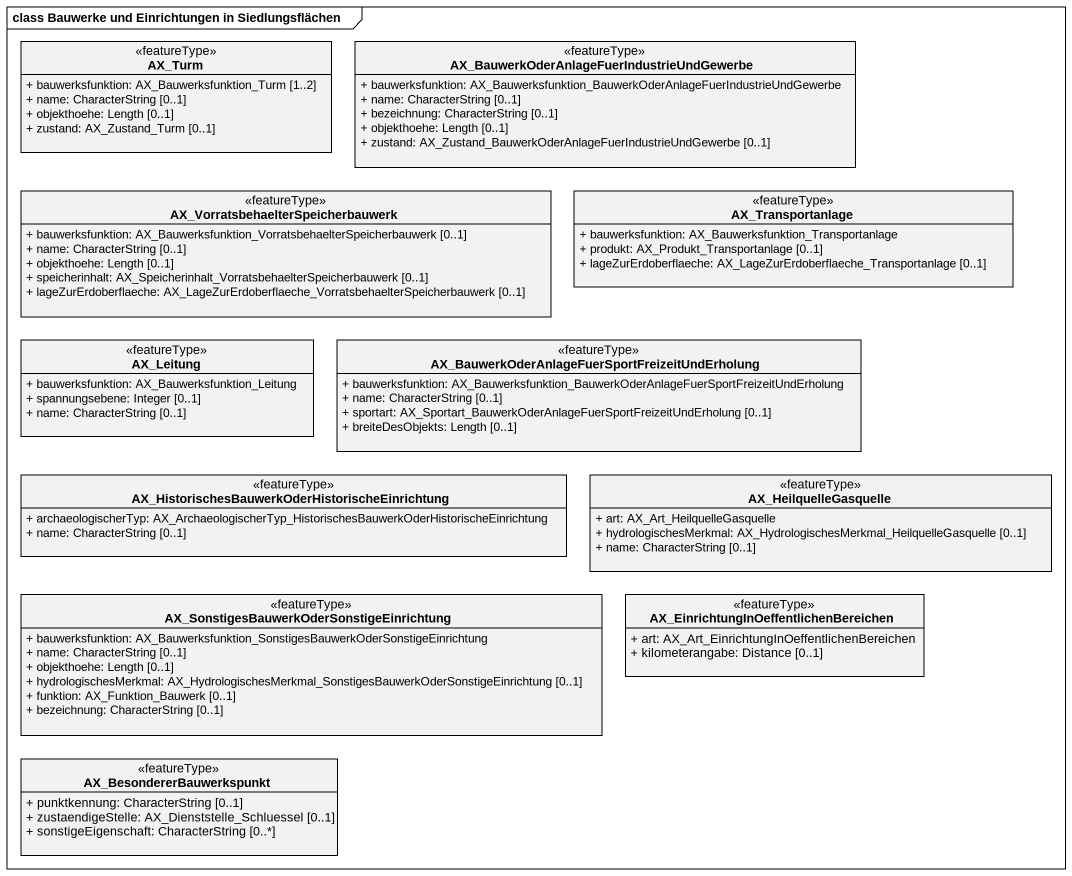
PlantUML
@startuml
mainframe class Bauwerke und Einrichtungen in Siedlungsflächen
hide circle
hide empty members
skinparam classAttributeIconSize 0
class AX_Turm <<featureType>> {
  + bauwerksfunktion: AX_Bauwerksfunktion_Turm [1..2]
  + name: CharacterString [0..1]
  + objekthoehe: Length [0..1]
  + zustand: AX_Zustand_Turm [0..1]
}
class "AX_BauwerkOderAnlageFuerIndustrieUndGewerbe" as AX_BauwerkOderAnlageFuerIndu <<featureType>> {
  + bauwerksfunktion: AX_Bauwerksfunktion_BauwerkOderAnlageFuerIndustrieUndGewerbe
  + name: CharacterString [0..1]
  + bezeichnung: CharacterString [0..1]
  + objekthoehe: Length [0..1]
  + zustand: AX_Zustand_BauwerkOderAnlageFuerIndustrieUndGewerbe [0..1]
}
class "AX_VorratsbehaelterSpeicherbauwerk" as AX_VorratsbehaelterSpeicherb <<featureType>> {
  + bauwerksfunktion: AX_Bauwerksfunktion_VorratsbehaelterSpeicherbauwerk [0..1]
  + name: CharacterString [0..1]
  + objekthoehe: Length [0..1]
  + speicherinhalt: AX_Speicherinhalt_VorratsbehaelterSpeicherbauwerk [0..1]
  + lageZurErdoberflaeche: AX_LageZurErdoberflaeche_VorratsbehaelterSpeicherbauwerk [0..1]
}
class AX_Transportanlage <<featureType>> {
  + bauwerksfunktion: AX_Bauwerksfunktion_Transportanlage
  + produkt: AX_Produkt_Transportanlage [0..1]
  + lageZurErdoberflaeche: AX_LageZurErdoberflaeche_Transportanlage [0..1]
}
class AX_Leitung <<featureType>> {
  + bauwerksfunktion: AX_Bauwerksfunktion_Leitung
  + spannungsebene: Integer [0..1]
  + name: CharacterString [0..1]
}
class "AX_BauwerkOderAnlageFuerSportFreizeitUndErholung" as AX_BauwerkOderAnlageFuerSpor <<featureType>> {
  + bauwerksfunktion: AX_Bauwerksfunktion_BauwerkOderAnlageFuerSportFreizeitUndErholung
  + name: CharacterString [0..1]
  + sportart: AX_Sportart_BauwerkOderAnlageFuerSportFreizeitUndErholung [0..1]
  + breiteDesObjekts: Length [0..1]
}
class "AX_HistorischesBauwerkOderHistorischeEinrichtung" as AX_HistorischesBauwerkOderHi <<featureType>> {
  + archaeologischerTyp: AX_ArchaeologischerTyp_HistorischesBauwerkOderHistorischeEinrichtung
  + name: CharacterString [0..1]
}
class AX_HeilquelleGasquelle <<featureType>> {
  + art: AX_Art_HeilquelleGasquelle
  + hydrologischesMerkmal: AX_HydrologischesMerkmal_HeilquelleGasquelle [0..1]
  + name: CharacterString [0..1]
}
class "AX_SonstigesBauwerkOderSonstigeEinrichtung" as AX_SonstigesBauwerkOderSonst <<featureType>> {
  + bauwerksfunktion: AX_Bauwerksfunktion_SonstigesBauwerkOderSonstigeEinrichtung
  + name: CharacterString [0..1]
  + objekthoehe: Length [0..1]
  + hydrologischesMerkmal: AX_HydrologischesMerkmal_SonstigesBauwerkOderSonstigeEinrichtung [0..1]
  + funktion: AX_Funktion_Bauwerk [0..1]
  + bezeichnung: CharacterString [0..1]
}
class "AX_EinrichtungInOeffentlichenBereichen" as AX_EinrichtungInOeffentliche <<featureType>> {
  + art: AX_Art_EinrichtungInOeffentlichenBereichen
  + kilometerangabe: Distance [0..1]
}
class AX_BesondererBauwerkspunkt <<featureType>> {
  + punktkennung: CharacterString [0..1]
  + zustaendigeStelle: AX_Dienststelle_Schluessel [0..1]
  + sonstigeEigenschaft: CharacterString [0..*]
}
@enduml
